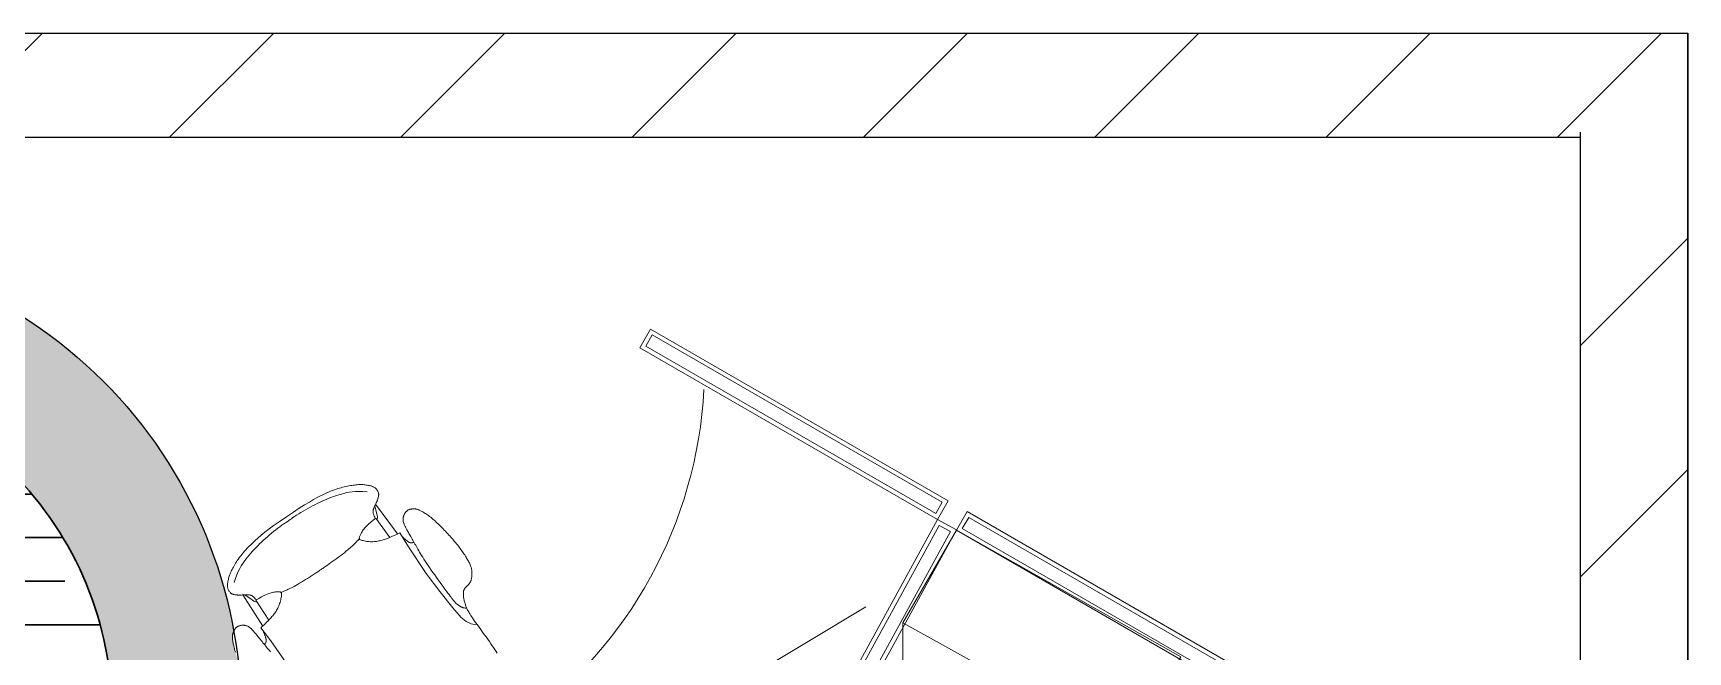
# Model space of a CAD drawing. Header units: millimetres. Extents: x 580 to 1830, y 656 to 1501.
# Drawn here: x 1637.2 to 1829.9, y 1429.4 to 1501.5 of the extents above; entities that cross this region are included whole.
import ezdxf

# ---------------------------------------------------------------- set-up
doc = ezdxf.new("R2010")
doc.units = ezdxf.units.MM
doc.layers.add('bandeja', color=250, linetype='Continuous')
doc.layers.add('tabiques', color=70, linetype='Continuous')
doc.layers.add('cableado telecomunicaciones', color=7, linetype='Continuous', true_color=0xe679fc)
doc.layers.add('instalacion electrica', color=160, linetype='Continuous', lineweight=30)
doc.layers.add('mobiliario', color=253, linetype='Continuous', lineweight=15)
doc.layers.add('separador', color=1, linetype='Continuous', lineweight=30, true_color=0xff0000)

msp = doc.modelspace()

# ---------------------------------------------------------------- hatches: boundary and pattern name
at = {"layer": 'cableado telecomunicaciones'}
h = msp.add_hatch(dxfattribs=at)
h.set_pattern_fill('HONEY', color=256, scale=1.9)
h.set_pattern_definition([(0, (-89664.291, -49120.476), (9.04875, 5.22429823), [6.0325, -12.065]), (120, (-89664.291, -49120.476), (-9.04874998, 5.22429826), [6.0325, -12.065]), (60, (-89664.291, -49120.476), (2e-08, 10.44859649), [-12.065, 6.0325])])
h.paths.add_polyline_path([(1079.88, 1477.1), (917.83, 1477.1), (917.83, 1462.07), (1079.88, 1462.07)])
h.paths.add_polyline_path([(1092.38, 1477.1), (1079.88, 1477.1), (1079.88, 1462.07), (1092.38, 1462.07)])
h.paths.add_polyline_path([(1606.38, 1477.1), (1092.38, 1477.1), (1092.38, 1462.07), (1557.53, 1462.07), (1565.11, 1466.44), (1566.36, 1464.28), (1562.53, 1462.07), (1606.38, 1462.07, -0.414214), (1646.38, 1422.07), (1646.38, 1383.46), (1661.41, 1383.46), (1661.41, 1386.76), (1659.35, 1387.23), (1658.68, 1387.02), (1658.02, 1389.12), (1661.41, 1390.18), (1661.41, 1422.07, 0.02962), (1661.02, 1428.57), (1660.82, 1429.07), (1660.68, 1429.52), (1660.54, 1430.03), (1660.41, 1430.69), (1660.36, 1431.27), (1660.46, 1431.7), (1660.53, 1431.85, 0.362821)])
h.paths.add_polyline_path([(1661.41, 1382.96), (1646.38, 1382.96), (1646.38, 1381.46), (1661.41, 1381.46)])
h.paths.add_polyline_path([(1646.38, 1116.35), (1661.41, 1116.35), (1661.41, 1325.1), (1661.21, 1325.41), (1661.04, 1325.71), (1660.84, 1326.06), (1660.66, 1326.45), (1660.52, 1326.83), (1660.41, 1327.21), (1660.33, 1327.63), (1660.3, 1328.05), (1660.38, 1328.37), (1660.56, 1328.67), (1660.8, 1328.9), (1661.04, 1328.98), (1661.41, 1329.04), (1661.41, 1332.74), (1661.21, 1332.94), (1661.07, 1333.19), (1660.94, 1333.52), (1660.89, 1333.81), (1660.9, 1334.08), (1660.93, 1334.36), (1660.99, 1334.71), (1661.08, 1335.12), (1661.17, 1335.48), (1661.27, 1335.79), (1661.41, 1336.19), (1661.41, 1375.14), (1658.02, 1376.2), (1658.68, 1378.3), (1659.35, 1378.09), (1661.41, 1378.56), (1661.41, 1380.96), (1646.38, 1380.96)])
at = {"layer": 'instalacion electrica'}
h = msp.add_hatch(dxfattribs=at)
h.set_pattern_fill('INSUL', color=256, scale=1.6)
h.paths.add_polyline_path([(1079.88, 1462.07), (917.83, 1462.07), (917.83, 1447.07), (1079.88, 1447.07)])
h.paths.add_polyline_path([(1092.38, 1462.07), (1079.88, 1462.07), (1079.88, 1447.07), (1092.38, 1447.07)])
h.paths.add_polyline_path([(1557.53, 1462.07), (1092.38, 1462.07), (1092.38, 1447.07), (1531.52, 1447.07)])
edge = h.paths.add_edge_path()
edge.add_line((1631.38, 1116.35), (1646.38, 1116.35))
edge.add_line((1646.38, 1116.35), (1646.38, 1380.96))
edge.add_line((1646.38, 1380.96), (1638.87, 1380.96))
edge.add_line((1638.87, 1380.96), (1638.87, 1383.46))
edge.add_line((1638.87, 1383.46), (1646.38, 1383.46))
edge.add_line((1646.38, 1383.46), (1646.38, 1422.07))
edge.add_arc((1606.38, 1422.07), 40, 0, 90)
edge.add_line((1606.38, 1462.07), (1562.53, 1462.07))
edge.add_line((1562.53, 1462.07), (1536.53, 1447.07))
edge.add_line((1536.53, 1447.07), (1596.11, 1447.07))
edge.add_line((1596.11, 1447.07), (1595.91, 1447.88))
edge.add_line((1595.91, 1447.88), (1596.33, 1448.56))
edge.add_line((1596.33, 1448.56), (1596.96, 1448.79))
edge.add_line((1596.96, 1448.79), (1597.73, 1448.91))
edge.add_line((1597.73, 1448.91), (1598.46, 1448.9))
edge.add_line((1598.46, 1448.9), (1599.27, 1448.79))
edge.add_line((1599.27, 1448.79), (1600.19, 1448.6))
edge.add_line((1600.19, 1448.6), (1601.03, 1448.35))
edge.add_line((1601.03, 1448.35), (1601.8, 1448.04))
edge.add_line((1601.8, 1448.04), (1602.82, 1447.56))
edge.add_line((1602.82, 1447.56), (1603.72, 1447.07))
edge.add_line((1603.72, 1447.07), (1606.38, 1447.07))
edge.add_arc((1606.38, 1422.07), 25, 0, 90, ccw=False)
edge.add_line((1631.38, 1422.07), (1631.38, 1383.48))
edge.add_line((1631.38, 1383.48), (1636.39, 1383.48))
edge.add_line((1636.39, 1383.48), (1636.39, 1380.98))
edge.add_line((1636.39, 1380.98), (1631.38, 1380.98))
edge.add_line((1631.38, 1380.98), (1631.38, 1116.35))
at = {"layer": 'tabiques'}
h = msp.add_hatch(dxfattribs=at)
h.set_pattern_fill('ANSI31', color=256, scale=6)
h.set_pattern_definition([(45, (-89664.29, -49120.476), (-13.4703842, 13.4703842), [])])
h.paths.add_polyline_path([(1817.38, 1489.37), (1817.38, 1277.56), (1824.88, 1277.56), (1824.88, 1277.5), (1829.88, 1277.46), (1829.88, 1501.49), (1504.94, 1501.49), (1504.94, 1493.99), (1504.94, 1489.37)])

# ---------------------------------------------------------------- linework, layer by layer
for p, q in [((579.88, 1501.49), (1829.88, 1501.49)), ((1829.88, 1501.49), (1829.88, 1277.46)), ((1829.88, 1002.46), (1829.88, 1501.49)), ((1092.38, 1489.37), (1817.38, 1489.37))]:
    msp.add_line(p, q)
msp.add_lwpolyline([(1592.38, 1014.96), (1817.38, 1014.96), (1817.38, 1489.95)])
at = {"layer": 'bandeja'}
msp.add_lwpolyline([(917.83, 1477.1), (1606.38, 1477.1, -0.414214), (1661.41, 1422.07), (1661.41, 1116.35)], format="xyb", dxfattribs=at)
at = {"layer": 'mobiliario', "color": 253}
for p, q in [((1679.59, 1443.16), (1677.05, 1446.62)), ((1663.9, 1432.44), (1661.6, 1436.06)), ((1738.45, 1432.8), (1738.64, 1331.86))]:
    msp.add_line(p, q, dxfattribs=at)
for points in [[(1743.72, 1447.03), (1742.48, 1444.86), (1707.83, 1464.85), (1709.08, 1467.02)], [(1743.04, 1446.85), (1742.29, 1445.55), (1708.51, 1465.03), (1709.26, 1466.33)], [(1780.59, 1425.78), (1779.34, 1423.62), (1744.69, 1443.6), (1745.94, 1445.77)], [(1742.5, 1444.83), (1744.69, 1443.63), (1711.05, 1382.24), (1708.86, 1383.44)], [(1742.69, 1444.15), (1744.01, 1443.43), (1710.85, 1382.92), (1709.53, 1383.64)], [(1738.45, 1432.8), (1764.69, 1418.25), (1770.81, 1428.85), (1744.7, 1443.62)], [(1779.9, 1425.6), (1779.15, 1424.3), (1745.37, 1443.79), (1746.12, 1445.09)]]:
    msp.add_lwpolyline(points, close=True, dxfattribs=at)
for points in [[(1663.16, 1435.48), (1663.04, 1435.62), (1662.93, 1435.73), (1662.84, 1435.82), (1662.76, 1435.89), (1662.69, 1435.94), (1662.62, 1435.98), (1662.56, 1436), (1662.5, 1436.03), (1662.44, 1436.04), (1662.38, 1436.06), (1662.31, 1436.07), (1662.25, 1436.08), (1662.18, 1436.08), (1662.12, 1436.09), (1662.05, 1436.09), (1661.98, 1436.09), (1661.91, 1436.09), (1661.84, 1436.08), (1661.77, 1436.08), (1661.7, 1436.07), (1661.63, 1436.07), (1661.57, 1436.06), (1661.5, 1436.06), (1661.43, 1436.05), (1661.37, 1436.05), (1661.31, 1436.05), (1661.25, 1436.04), (1661.19, 1436.04), (1661.13, 1436.05), (1661.08, 1436.05), (1661.02, 1436.05), (1660.96, 1436.05), (1660.91, 1436.06), (1660.85, 1436.06), (1660.8, 1436.07), (1660.74, 1436.07), (1660.69, 1436.08), (1660.64, 1436.09), (1660.59, 1436.1), (1660.54, 1436.11), (1660.49, 1436.12), (1660.45, 1436.13), (1660.41, 1436.14), (1660.36, 1436.16), (1660.32, 1436.18), (1660.28, 1436.21), (1660.23, 1436.24), (1660.19, 1436.28), (1660.14, 1436.32), (1660.1, 1436.37), (1660.05, 1436.43), (1660.01, 1436.48), (1659.97, 1436.55), (1659.93, 1436.61), (1659.89, 1436.68), (1659.86, 1436.75), (1659.84, 1436.82), (1659.82, 1436.9), (1659.81, 1436.97), (1659.8, 1437.05), (1659.8, 1437.14), (1659.8, 1437.22), (1659.8, 1437.32), (1659.81, 1437.42), (1659.83, 1437.52), (1659.85, 1437.64), (1659.87, 1437.75), (1659.9, 1437.87), (1659.93, 1438), (1659.96, 1438.13), (1660, 1438.25), (1660.05, 1438.38), (1660.1, 1438.51), (1660.15, 1438.64), (1660.21, 1438.77), (1660.27, 1438.9), (1660.33, 1439.03), (1660.41, 1439.17), (1660.48, 1439.31), (1660.56, 1439.45), (1660.65, 1439.6), (1660.74, 1439.74), (1660.84, 1439.9), (1660.94, 1440.05), (1661.04, 1440.2), (1661.15, 1440.36), (1661.26, 1440.52), (1661.38, 1440.67), (1661.5, 1440.82), (1661.63, 1440.98), (1661.77, 1441.14), (1661.92, 1441.31), (1662.09, 1441.49), (1662.29, 1441.69), (1662.5, 1441.9), (1662.75, 1442.14), (1663.03, 1442.4), (1663.35, 1442.68), (1663.73, 1443), (1664.16, 1443.35), (1664.66, 1443.74), (1665.25, 1444.17), (1665.92, 1444.64), (1666.69, 1445.16), (1667.47, 1445.7), (1668.16, 1446.16), (1668.78, 1446.55), (1669.33, 1446.88), (1669.81, 1447.16), (1670.25, 1447.39), (1670.63, 1447.59), (1670.97, 1447.75), (1671.28, 1447.9), (1671.56, 1448.02), (1671.81, 1448.13), (1672.04, 1448.23), (1672.26, 1448.31), (1672.46, 1448.38), (1672.65, 1448.44), (1672.84, 1448.5), (1673.03, 1448.55), (1673.21, 1448.6), (1673.4, 1448.64), (1673.58, 1448.68), (1673.76, 1448.72), (1673.93, 1448.76), (1674.11, 1448.79), (1674.27, 1448.81), (1674.43, 1448.84), (1674.59, 1448.86), (1674.74, 1448.88), (1674.89, 1448.89), (1675.04, 1448.9), (1675.18, 1448.9), (1675.32, 1448.91), (1675.45, 1448.9), (1675.59, 1448.9), (1675.72, 1448.89), (1675.85, 1448.88), (1675.98, 1448.86), (1676.1, 1448.84), (1676.22, 1448.82), (1676.33, 1448.8), (1676.44, 1448.77), (1676.53, 1448.75), (1676.62, 1448.72), (1676.71, 1448.69), (1676.78, 1448.65), (1676.85, 1448.62), (1676.92, 1448.58), (1676.98, 1448.53), (1677.04, 1448.48), (1677.1, 1448.43), (1677.15, 1448.37), (1677.19, 1448.31), (1677.24, 1448.25), (1677.28, 1448.19), (1677.31, 1448.13), (1677.34, 1448.07), (1677.36, 1448.01), (1677.38, 1447.95), (1677.39, 1447.9), (1677.4, 1447.85), (1677.41, 1447.81), (1677.41, 1447.76), (1677.41, 1447.71), (1677.4, 1447.67), (1677.4, 1447.62), (1677.39, 1447.57), (1677.38, 1447.52), (1677.37, 1447.47), (1677.35, 1447.42), (1677.34, 1447.36), (1677.32, 1447.31), (1677.31, 1447.26), (1677.29, 1447.2), (1677.27, 1447.15), (1677.26, 1447.1), (1677.24, 1447.04), (1677.22, 1446.99), (1677.19, 1446.94), (1677.17, 1446.88), (1677.15, 1446.82), (1677.12, 1446.77), (1677.09, 1446.71), (1677.06, 1446.65), (1677.03, 1446.59), (1677, 1446.52), (1676.97, 1446.46), (1676.94, 1446.4), (1676.91, 1446.33), (1676.89, 1446.27), (1676.86, 1446.21), (1676.84, 1446.14), (1676.82, 1446.08), (1676.8, 1446.02), (1676.78, 1445.95), (1676.77, 1445.89), (1676.76, 1445.83), (1676.76, 1445.76), (1676.76, 1445.7), (1676.76, 1445.63), (1676.77, 1445.56), (1676.79, 1445.47), (1676.83, 1445.37), (1676.87, 1445.25), (1676.94, 1445.11), (1677.02, 1444.95)], [(1676.08, 1448.08), (1675.57, 1448.12), (1675.12, 1448.12), (1674.71, 1448.11), (1674.33, 1448.08), (1673.98, 1448.03), (1673.66, 1447.97), (1673.36, 1447.89), (1673.06, 1447.81), (1672.78, 1447.73), (1672.49, 1447.63), (1672.2, 1447.53), (1671.92, 1447.43), (1671.64, 1447.32), (1671.36, 1447.21), (1671.09, 1447.09), (1670.81, 1446.97), (1670.53, 1446.84), (1670.25, 1446.71), (1669.98, 1446.57), (1669.7, 1446.43), (1669.43, 1446.28), (1669.15, 1446.13), (1668.88, 1445.98), (1668.62, 1445.82), (1668.35, 1445.66), (1668.1, 1445.5), (1667.85, 1445.34), (1667.62, 1445.19), (1667.42, 1445.06), (1667.24, 1444.93), (1667.09, 1444.83), (1666.97, 1444.75)], [(1677.2, 1444.81), (1677.24, 1444.88), (1677.26, 1444.95), (1677.27, 1445.04), (1677.26, 1445.16), (1677.22, 1445.35), (1677.16, 1445.61), (1677.07, 1445.96), (1676.95, 1446.43)], [(1687.67, 1434.49), (1687.56, 1434.5), (1687.47, 1434.52), (1687.39, 1434.54), (1687.32, 1434.55), (1687.26, 1434.57), (1687.21, 1434.58), (1687.17, 1434.6), (1687.13, 1434.62), (1687.1, 1434.63), (1687.06, 1434.65), (1687.03, 1434.66), (1687, 1434.68), (1686.97, 1434.69), (1686.94, 1434.71), (1686.91, 1434.73), (1686.88, 1434.74), (1686.85, 1434.76), (1686.82, 1434.78), (1686.79, 1434.8), (1686.77, 1434.82), (1686.74, 1434.83), (1686.71, 1434.85), (1686.69, 1434.87), (1686.66, 1434.89), (1686.63, 1434.91), (1686.61, 1434.93), (1686.59, 1434.94), (1686.56, 1434.96), (1686.54, 1434.98), (1686.52, 1435), (1686.5, 1435.02), (1686.47, 1435.04), (1686.45, 1435.06), (1686.42, 1435.09), (1686.39, 1435.11), (1686.36, 1435.15), (1686.32, 1435.19), (1686.28, 1435.24), (1686.23, 1435.3), (1686.17, 1435.37), (1686.1, 1435.45), (1686.03, 1435.54), (1685.94, 1435.66), (1685.84, 1435.78), (1685.73, 1435.93), (1685.6, 1436.1), (1685.46, 1436.28), (1685.31, 1436.49), (1685.13, 1436.72), (1684.95, 1436.97), (1684.75, 1437.24), (1684.55, 1437.52), (1684.34, 1437.81), (1684.14, 1438.1), (1683.93, 1438.39), (1683.73, 1438.68), (1683.53, 1438.96), (1683.34, 1439.24), (1683.16, 1439.5), (1682.99, 1439.76), (1682.83, 1440), (1682.67, 1440.24), (1682.53, 1440.46), (1682.4, 1440.67), (1682.28, 1440.86), (1682.17, 1441.04), (1682.07, 1441.21), (1681.98, 1441.38), (1681.89, 1441.53), (1681.8, 1441.69), (1681.72, 1441.84), (1681.63, 1441.98), (1681.55, 1442.13), (1681.47, 1442.28), (1681.38, 1442.43), (1681.3, 1442.57), (1681.22, 1442.71), (1681.14, 1442.85), (1681.06, 1442.98), (1680.99, 1443.11), (1680.93, 1443.23), (1680.86, 1443.34), (1680.81, 1443.44), (1680.75, 1443.54), (1680.7, 1443.63), (1680.65, 1443.72), (1680.61, 1443.81), (1680.57, 1443.89), (1680.53, 1443.97), (1680.49, 1444.04), (1680.45, 1444.11), (1680.42, 1444.18), (1680.39, 1444.25), (1680.36, 1444.32), (1680.33, 1444.38), (1680.31, 1444.45), (1680.29, 1444.51), (1680.27, 1444.57), (1680.26, 1444.63), (1680.25, 1444.69), (1680.25, 1444.75), (1680.24, 1444.81), (1680.24, 1444.87), (1680.25, 1444.93), (1680.25, 1444.99), (1680.26, 1445.05), (1680.27, 1445.11), (1680.29, 1445.17), (1680.31, 1445.22), (1680.32, 1445.28), (1680.35, 1445.34), (1680.37, 1445.39), (1680.39, 1445.44), (1680.42, 1445.49), (1680.45, 1445.54), (1680.47, 1445.59), (1680.5, 1445.63), (1680.54, 1445.67), (1680.57, 1445.72), (1680.6, 1445.76), (1680.64, 1445.79), (1680.68, 1445.83), (1680.72, 1445.87), (1680.76, 1445.9), (1680.8, 1445.93), (1680.85, 1445.96), (1680.89, 1445.98), (1680.94, 1446), (1680.99, 1446.02), (1681.05, 1446.03), (1681.1, 1446.05), (1681.16, 1446.06), (1681.21, 1446.06), (1681.26, 1446.07), (1681.31, 1446.07), (1681.36, 1446.08), (1681.41, 1446.08), (1681.45, 1446.08), (1681.49, 1446.08), (1681.53, 1446.08), (1681.57, 1446.08), (1681.61, 1446.07), (1681.64, 1446.07), (1681.68, 1446.07), (1681.72, 1446.06), (1681.76, 1446.06), (1681.8, 1446.05), (1681.85, 1446.04), (1681.9, 1446.03), (1681.95, 1446.01), (1682.01, 1445.99), (1682.07, 1445.97), (1682.14, 1445.94), (1682.21, 1445.91), (1682.29, 1445.87), (1682.37, 1445.82), (1682.46, 1445.78), (1682.55, 1445.72), (1682.65, 1445.66), (1682.76, 1445.6), (1682.86, 1445.53), (1682.98, 1445.45), (1683.1, 1445.37), (1683.22, 1445.29), (1683.34, 1445.19), (1683.47, 1445.1), (1683.59, 1445), (1683.72, 1444.89), (1683.85, 1444.78), (1683.98, 1444.67), (1684.11, 1444.55), (1684.23, 1444.43), (1684.36, 1444.3), (1684.49, 1444.17), (1684.63, 1444.04), (1684.76, 1443.9), (1684.9, 1443.76), (1685.04, 1443.62), (1685.18, 1443.47), (1685.32, 1443.33), (1685.46, 1443.18), (1685.59, 1443.03), (1685.73, 1442.89), (1685.86, 1442.74), (1685.99, 1442.59), (1686.12, 1442.45), (1686.24, 1442.3), (1686.36, 1442.16), (1686.47, 1442.02), (1686.58, 1441.88), (1686.69, 1441.74), (1686.79, 1441.61), (1686.89, 1441.47), (1686.99, 1441.34), (1687.08, 1441.21), (1687.17, 1441.08), (1687.26, 1440.96), (1687.34, 1440.83), (1687.43, 1440.71), (1687.5, 1440.59), (1687.58, 1440.47), (1687.65, 1440.35), (1687.72, 1440.23), (1687.79, 1440.12), (1687.85, 1440), (1687.91, 1439.89), (1687.97, 1439.78), (1688.02, 1439.67), (1688.06, 1439.57), (1688.1, 1439.46), (1688.14, 1439.36), (1688.17, 1439.26), (1688.2, 1439.16), (1688.22, 1439.07), (1688.24, 1438.98), (1688.25, 1438.89), (1688.26, 1438.81), (1688.27, 1438.73), (1688.27, 1438.65), (1688.27, 1438.57), (1688.27, 1438.5), (1688.27, 1438.43), (1688.27, 1438.37), (1688.26, 1438.3), (1688.25, 1438.23), (1688.25, 1438.17), (1688.24, 1438.11), (1688.23, 1438.04), (1688.22, 1437.98), (1688.21, 1437.92), (1688.19, 1437.86), (1688.18, 1437.81), (1688.16, 1437.75), (1688.14, 1437.7), (1688.12, 1437.65), (1688.1, 1437.6), (1688.07, 1437.55), (1688.05, 1437.5), (1688.02, 1437.46), (1687.99, 1437.42), (1687.97, 1437.38), (1687.94, 1437.34), (1687.91, 1437.3), (1687.88, 1437.27), (1687.85, 1437.24), (1687.83, 1437.21), (1687.8, 1437.19), (1687.77, 1437.16), (1687.74, 1437.14), (1687.71, 1437.11), (1687.69, 1437.09), (1687.66, 1437.07), (1687.63, 1437.04), (1687.61, 1437.02), (1687.58, 1437), (1687.56, 1436.97), (1687.53, 1436.95), (1687.51, 1436.92), (1687.49, 1436.89), (1687.47, 1436.86), (1687.45, 1436.83), (1687.43, 1436.81), (1687.41, 1436.78), (1687.39, 1436.75), (1687.37, 1436.72), (1687.36, 1436.69), (1687.35, 1436.66), (1687.33, 1436.63), (1687.32, 1436.61), (1687.31, 1436.58), (1687.3, 1436.55), (1687.3, 1436.52), (1687.29, 1436.49), (1687.28, 1436.46), (1687.28, 1436.42), (1687.28, 1436.39), (1687.27, 1436.35), (1687.27, 1436.3), (1687.27, 1436.26), (1687.27, 1436.2), (1687.27, 1436.14), (1687.27, 1436.07), (1687.28, 1436), (1687.28, 1435.92), (1687.29, 1435.84), (1687.3, 1435.75), (1687.32, 1435.66), (1687.33, 1435.56), (1687.35, 1435.47), (1687.38, 1435.37), (1687.4, 1435.26), (1687.43, 1435.16), (1687.47, 1435.06), (1687.5, 1434.95), (1687.53, 1434.85), (1687.57, 1434.76), (1687.61, 1434.66), (1687.64, 1434.57), (1687.68, 1434.48), (1687.72, 1434.39), (1687.77, 1434.3), (1687.82, 1434.21), (1687.87, 1434.12), (1687.93, 1434.02), (1687.99, 1433.91), (1688.06, 1433.8), (1688.14, 1433.67), (1688.23, 1433.54), (1688.33, 1433.38), (1688.45, 1433.21), (1688.58, 1433.02), (1688.73, 1432.8), (1688.91, 1432.56), (1689.09, 1432.3), (1689.29, 1432.03), (1689.5, 1431.74), (1689.71, 1431.45), (1689.91, 1431.17), (1690.11, 1430.89), (1690.3, 1430.62), (1690.48, 1430.38), (1690.64, 1430.15), (1690.79, 1429.93), (1690.93, 1429.71), (1691.07, 1429.49), (1691.19, 1429.27)], [(1660.59, 1437.5), (1660.74, 1437.98), (1660.9, 1438.41), (1661.06, 1438.79), (1661.23, 1439.13), (1661.4, 1439.43), (1661.57, 1439.71), (1661.75, 1439.97), (1661.93, 1440.21), (1662.12, 1440.45), (1662.31, 1440.68), (1662.51, 1440.91), (1662.71, 1441.14), (1662.91, 1441.36), (1663.12, 1441.57), (1663.33, 1441.79), (1663.54, 1442), (1663.76, 1442.22), (1663.99, 1442.43), (1664.22, 1442.63), (1664.45, 1442.84), (1664.69, 1443.04), (1664.92, 1443.24), (1665.17, 1443.44), (1665.41, 1443.63), (1665.66, 1443.82), (1665.9, 1444), (1666.13, 1444.17), (1666.36, 1444.33), (1666.56, 1444.47), (1666.74, 1444.59), (1666.89, 1444.7), (1667, 1444.77)], [(1688.87, 1432.65), (1688.55, 1432.62), (1688.16, 1432.69), (1687.59, 1432.96), (1687.01, 1433.44), (1686.05, 1434.56), (1684.52, 1436.44), (1682.93, 1438.54), (1680.86, 1441.65), (1679.86, 1443.3), (1679.62, 1443.17), (1679.4, 1443.06), (1679.2, 1442.97), (1679.02, 1442.89), (1678.86, 1442.81), (1678.71, 1442.75), (1678.57, 1442.69), (1678.44, 1442.64), (1678.31, 1442.59), (1678.18, 1442.54), (1678.05, 1442.5), (1677.93, 1442.46), (1677.8, 1442.42), (1677.67, 1442.39), (1677.54, 1442.36), (1677.41, 1442.34), (1677.28, 1442.31), (1677.14, 1442.29), (1677.01, 1442.28), (1676.87, 1442.27), (1676.73, 1442.26), (1676.59, 1442.26), (1676.44, 1442.26), (1676.3, 1442.27), (1676.15, 1442.29), (1676, 1442.3), (1675.86, 1442.32), (1675.72, 1442.35), (1675.59, 1442.38), (1675.48, 1442.41), (1675.38, 1442.45), (1675.3, 1442.49), (1675.23, 1442.53), (1675.19, 1442.57), (1675.16, 1442.62), (1675.15, 1442.67), (1675.15, 1442.72), (1675.16, 1442.78), (1675.18, 1442.84), (1675.21, 1442.91), (1675.24, 1442.98), (1675.27, 1443.06), (1675.31, 1443.14), (1675.36, 1443.22), (1675.41, 1443.32), (1675.47, 1443.41), (1675.54, 1443.52), (1675.61, 1443.63), (1675.7, 1443.75), (1675.81, 1443.88), (1675.93, 1444.02), (1676.09, 1444.17), (1676.27, 1444.34), (1676.49, 1444.53), (1676.76, 1444.75), (1677.07, 1444.99), (1678.7, 1442.73)], [(1675.17, 1442.61), (1675.13, 1442.57), (1675.09, 1442.52), (1675.04, 1442.46), (1674.98, 1442.4), (1674.91, 1442.34), (1674.84, 1442.26), (1674.77, 1442.19), (1674.69, 1442.11), (1674.61, 1442.03), (1674.52, 1441.94), (1674.43, 1441.85), (1674.33, 1441.75), (1674.21, 1441.65), (1674.09, 1441.54), (1673.94, 1441.42), (1673.78, 1441.28), (1673.6, 1441.14), (1673.41, 1440.98), (1673.2, 1440.82), (1672.98, 1440.65), (1672.75, 1440.48), (1672.52, 1440.31), (1672.29, 1440.14), (1672.06, 1439.98), (1671.84, 1439.82), (1671.63, 1439.67), (1671.44, 1439.53), (1671.26, 1439.41), (1671.11, 1439.3), (1670.98, 1439.22), (1670.89, 1439.15), (1670.83, 1439.11)], [(1681.51, 1442.2), (1681.49, 1442.2), (1681.48, 1442.19), (1681.46, 1442.19), (1681.45, 1442.18), (1681.44, 1442.18), (1681.42, 1442.17), (1681.41, 1442.17), (1681.4, 1442.16), (1681.38, 1442.16), (1681.37, 1442.15), (1681.36, 1442.15), (1681.35, 1442.14), (1681.34, 1442.14), (1681.33, 1442.13), (1681.32, 1442.13), (1681.31, 1442.13), (1681.29, 1442.12), (1681.28, 1442.12), (1681.26, 1442.12), (1681.25, 1442.12), (1681.23, 1442.12), (1681.22, 1442.12), (1681.2, 1442.13), (1681.18, 1442.13), (1681.17, 1442.13), (1681.15, 1442.13), (1681.13, 1442.13), (1681.11, 1442.14), (1681.1, 1442.14), (1681.08, 1442.14), (1681.06, 1442.15), (1681.04, 1442.15), (1681.03, 1442.16), (1681.01, 1442.16), (1680.99, 1442.17), (1680.97, 1442.18), (1680.96, 1442.19), (1680.94, 1442.2), (1680.93, 1442.21), (1680.91, 1442.21), (1680.9, 1442.22), (1680.89, 1442.23), (1680.87, 1442.24), (1680.86, 1442.25), (1680.84, 1442.26), (1680.83, 1442.27), (1680.81, 1442.28), (1680.79, 1442.3), (1680.77, 1442.31), (1680.75, 1442.33), (1680.72, 1442.34), (1680.7, 1442.36), (1680.67, 1442.39), (1680.64, 1442.41), (1680.6, 1442.44), (1680.57, 1442.47), (1680.53, 1442.51), (1680.48, 1442.55), (1680.44, 1442.59), (1680.39, 1442.64), (1680.33, 1442.69), (1680.27, 1442.74), (1680.21, 1442.79), (1680.13, 1442.85)], [(1666.02, 1436.35), (1666.07, 1436.37), (1666.13, 1436.4), (1666.2, 1436.43), (1666.28, 1436.46), (1666.36, 1436.5), (1666.46, 1436.54), (1666.56, 1436.58), (1666.66, 1436.62), (1666.76, 1436.67), (1666.87, 1436.72), (1666.99, 1436.77), (1667.12, 1436.83), (1667.26, 1436.9), (1667.41, 1436.98), (1667.57, 1437.06), (1667.76, 1437.17), (1667.96, 1437.28), (1668.17, 1437.41), (1668.4, 1437.54), (1668.64, 1437.69), (1668.88, 1437.84), (1669.12, 1437.99), (1669.36, 1438.14), (1669.6, 1438.29), (1669.82, 1438.44), (1670.04, 1438.58), (1670.24, 1438.71), (1670.42, 1438.83), (1670.57, 1438.94), (1670.7, 1439.02), (1670.8, 1439.09), (1670.86, 1439.13)], [(1663.23, 1435.27), (1663.15, 1435.26), (1663.08, 1435.26), (1662.99, 1435.28), (1662.88, 1435.34), (1662.72, 1435.44), (1662.5, 1435.59), (1662.2, 1435.8), (1661.8, 1436.09)], [(1666.98, 1427.65), (1664.84, 1430.71), (1663.67, 1432.24), (1663.87, 1432.42), (1664.06, 1432.59), (1664.22, 1432.73), (1664.36, 1432.87), (1664.48, 1432.99), (1664.6, 1433.11), (1664.7, 1433.22), (1664.8, 1433.32), (1664.89, 1433.43), (1664.98, 1433.53), (1665.07, 1433.63), (1665.15, 1433.74), (1665.23, 1433.84), (1665.31, 1433.95), (1665.38, 1434.06), (1665.46, 1434.17), (1665.52, 1434.28), (1665.59, 1434.4), (1665.65, 1434.52), (1665.71, 1434.65), (1665.77, 1434.78), (1665.82, 1434.91), (1665.87, 1435.05), (1665.92, 1435.19), (1665.96, 1435.33), (1666, 1435.47), (1666.03, 1435.61), (1666.06, 1435.75), (1666.08, 1435.88), (1666.09, 1436), (1666.09, 1436.11), (1666.08, 1436.2), (1666.07, 1436.27), (1666.04, 1436.32), (1666.01, 1436.37), (1665.97, 1436.4), (1665.92, 1436.41), (1665.86, 1436.42), (1665.79, 1436.43), (1665.72, 1436.43), (1665.65, 1436.43), (1665.56, 1436.42), (1665.47, 1436.42), (1665.38, 1436.41), (1665.27, 1436.39), (1665.16, 1436.37), (1665.03, 1436.35), (1664.9, 1436.31), (1664.76, 1436.27), (1664.6, 1436.22), (1664.43, 1436.16), (1664.23, 1436.07), (1664, 1435.96), (1663.74, 1435.83), (1663.45, 1435.65), (1663.11, 1435.45), (1664.61, 1433.11)], [(1734.14, 1434.66), (1650.43, 1384.36), (1637.93, 1384.36), (1637.93, 1413.34), (1650.43, 1413.34), (1650.43, 1384.36)], [(1660.72, 1429.38), (1660.68, 1429.53), (1660.63, 1429.68), (1660.6, 1429.83), (1660.56, 1429.98), (1660.53, 1430.12), (1660.5, 1430.25), (1660.47, 1430.38), (1660.45, 1430.5), (1660.43, 1430.61), (1660.42, 1430.72), (1660.4, 1430.82), (1660.39, 1430.91), (1660.38, 1431), (1660.38, 1431.08), (1660.37, 1431.15), (1660.38, 1431.22), (1660.38, 1431.28), (1660.38, 1431.33), (1660.39, 1431.38), (1660.4, 1431.43), (1660.41, 1431.47), (1660.42, 1431.51), (1660.43, 1431.55), (1660.44, 1431.59), (1660.45, 1431.62), (1660.46, 1431.66), (1660.47, 1431.69), (1660.49, 1431.73), (1660.5, 1431.77), (1660.52, 1431.81), (1660.54, 1431.85), (1660.56, 1431.89), (1660.58, 1431.94), (1660.6, 1431.99), (1660.63, 1432.04), (1660.66, 1432.08), (1660.69, 1432.13), (1660.72, 1432.17), (1660.76, 1432.21), (1660.79, 1432.25), (1660.83, 1432.29), (1660.88, 1432.32), (1660.92, 1432.35), (1660.96, 1432.37), (1661.01, 1432.4), (1661.06, 1432.42), (1661.11, 1432.44), (1661.16, 1432.46), (1661.21, 1432.47), (1661.26, 1432.49), (1661.31, 1432.5), (1661.37, 1432.51), (1661.42, 1432.52), (1661.48, 1432.52), (1661.53, 1432.53), (1661.59, 1432.53), (1661.65, 1432.53), (1661.71, 1432.52), (1661.77, 1432.52), (1661.83, 1432.51), (1661.89, 1432.5), (1661.95, 1432.49), (1662.01, 1432.47), (1662.07, 1432.45), (1662.12, 1432.43), (1662.18, 1432.41), (1662.23, 1432.38), (1662.28, 1432.35), (1662.33, 1432.32), (1662.38, 1432.28), (1662.44, 1432.24), (1662.49, 1432.19), (1662.54, 1432.15), (1662.59, 1432.1), (1662.64, 1432.04), (1662.69, 1431.98), (1662.75, 1431.92), (1662.8, 1431.86), (1662.86, 1431.79), (1662.92, 1431.73), (1662.98, 1431.65), (1663.05, 1431.58), (1663.12, 1431.5), (1663.19, 1431.41), (1663.27, 1431.32), (1663.35, 1431.22), (1663.43, 1431.12), (1663.52, 1431), (1663.62, 1430.89), (1663.72, 1430.76), (1663.82, 1430.64), (1663.93, 1430.5), (1664.03, 1430.37), (1664.14, 1430.24), (1664.25, 1430.11), (1664.35, 1429.98), (1664.46, 1429.84), (1664.57, 1429.71), (1664.69, 1429.57), (1664.8, 1429.42)], [(1664.09, 1430.3), (1664.1, 1430.32), (1664.11, 1430.33), (1664.12, 1430.34), (1664.13, 1430.35), (1664.14, 1430.36), (1664.15, 1430.37), (1664.16, 1430.38), (1664.17, 1430.39), (1664.18, 1430.4), (1664.19, 1430.41), (1664.2, 1430.42), (1664.2, 1430.43), (1664.21, 1430.44), (1664.22, 1430.45), (1664.23, 1430.46), (1664.23, 1430.47), (1664.24, 1430.48), (1664.25, 1430.49), (1664.25, 1430.5), (1664.26, 1430.52), (1664.26, 1430.53), (1664.27, 1430.55), (1664.27, 1430.56), (1664.28, 1430.58), (1664.28, 1430.6), (1664.29, 1430.61), (1664.29, 1430.63), (1664.3, 1430.65), (1664.3, 1430.67), (1664.3, 1430.68), (1664.3, 1430.7), (1664.31, 1430.72), (1664.31, 1430.74), (1664.31, 1430.76), (1664.31, 1430.77), (1664.3, 1430.79), (1664.3, 1430.81), (1664.3, 1430.83), (1664.3, 1430.85), (1664.3, 1430.86), (1664.29, 1430.88), (1664.29, 1430.9), (1664.29, 1430.91), (1664.28, 1430.93), (1664.28, 1430.94), (1664.27, 1430.96), (1664.27, 1430.98), (1664.26, 1431.01), (1664.26, 1431.03), (1664.25, 1431.06), (1664.24, 1431.09), (1664.23, 1431.12), (1664.22, 1431.16), (1664.21, 1431.19), (1664.2, 1431.24), (1664.18, 1431.28), (1664.16, 1431.33), (1664.14, 1431.39), (1664.12, 1431.44), (1664.09, 1431.51), (1664.07, 1431.58), (1664.04, 1431.65), (1664.01, 1431.73), (1663.98, 1431.82)]]:
    msp.add_lwpolyline(points, dxfattribs=at)
msp.add_arc((1664.09, 1462.76), 51.28, 254.548, 356.8803, dxfattribs=at)
at = {"layer": 'separador'}
msp.add_lwpolyline([(917.83, 1462.07), (1606.38, 1462.07, -0.414214), (1646.38, 1422.07), (1646.38, 1116.35)], format="xyb", dxfattribs=at)

doc.saveas('drawing.dxf')
